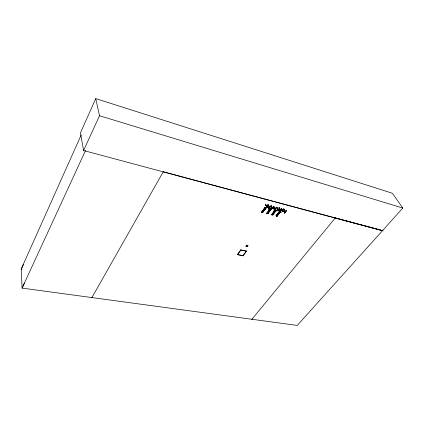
<?xml version="1.0" encoding="UTF-8"?>
<svg xmlns="http://www.w3.org/2000/svg" width="424" height="424" viewBox="0 0 424 424"><rect width="100%" height="100%" fill="white"/><g stroke="black" fill="none" stroke-linecap="round" stroke-linejoin="round"><path stroke-width="0.64" d="M273.167 207.034L271.111 209.642M265.557 208.29C269.59 201.024 266.643 209.832 264.571 208.083M268.222 205.041L269.547 207.824L266.574 207.044L265.286 204.251M269.129 207.511L269.378 207.633M272.176 208.502L275.134 209.26L273.84 206.409M278.033 209.785L277.704 209.695L278.059 209.647M279.374 207.972L280.757 210.723L280.402 210.288M284.027 209.196C286.99 213.855 283.985 211.3 285.331 211.56M21.226 269.547L23.426 264.507M95.729 98.58L80.465 132.845L83.57 150.509L382.496 230.667L402.8 208.052L392.407 193.27L95.729 98.58L99.513 115.741L83.57 150.509M81.228 134.885L21.2 269.017L22.101 288.103L297.245 325.42L382.496 230.667M24.375 283.052L22.101 288.103L85.542 150.462M91.791 297.77L163.478 171.402M237.313 254.692L240.821 249.884L246.598 251.082L243.074 255.847L237.26 254.548M246.286 251.045L243.01 255.688L237.573 254.591L240.885 250.054L240.768 249.747M267.438 205.534L265.594 208.327M266.611 207.044L266.966 207.007L266.495 206.795M265.355 204.156L266.627 206.917L269.219 207.458M269.15 207.548L269.489 207.469M269.452 207.569L267.952 204.972M247.966 245.485L247.208 246.545L245.899 246.318L246.71 245.167L247.976 245.507L246.641 245.22M261.587 212.207L265.238 207.347M261.719 212.249L265.18 207.257M261.915 212.302L265.408 207.363L261.804 212.27M262.382 212.424L266.007 207.532L266.298 207.675L262.514 212.466M266.177 207.527L262.398 212.435L266.007 207.532M266.288 207.665L262.732 212.519M268.535 208.984C274.757 200.441 264.348 215.101 270.538 206.26M268.599 209.127L270.623 206.387M271.196 209.774L273.125 206.928L271.127 209.636M272.409 208.38C270.915 207.442 275.807 210.044 275.044 208.878L274.842 208.825M270.242 208.571L266.638 213.489L270.3 208.656M270.56 208.762L266.77 213.526L267.772 213.791L271.36 208.979L270.38 208.709M267.687 213.744L271.084 208.873M271.275 208.926L267.613 213.749L271.031 208.894M274.985 209.011L275.086 208.926M274.095 210.426C280.301 201.925 269.966 216.632 276.109 207.723M276.194 207.845L274.196 210.558M276.686 211.194L278.785 208.412M271.662 214.761L271.975 214.841L275.579 210.06L271.641 214.756L275.234 209.965L276.353 210.272L272.733 215.048L272.42 214.968L276.082 210.172L276.342 210.278M271.641 214.756L275.25 209.864M278.065 209.853L280.349 210.463M275.494 210.007L271.768 214.788L272.648 214.963L276.22 210.129M280.455 210.304L280.587 210.495M281.965 209.377L279.782 212.016L281.759 209.212M281.51 212.419L283.529 209.748M282.755 211.073L285.087 211.587M281.266 208.338L282.824 211.258L281.457 208.502M279.676 211.014L276.056 215.869L279.734 211.104L280.667 211.332L277.137 216.166L276.84 216.086L280.502 211.316M277.164 216.166L276.098 215.821L276.379 215.964L279.893 211.12L276.077 215.88M276.824 216.076L280.582 211.369M276.952 216.113L280.635 211.274M277.058 216.081L280.762 211.422M285.172 211.756L283.492 208.576M284.462 213.203C290.679 204.893 280.142 218.726 286.629 210.596M252.036 319.102L251.867 319.314L335.532 217.629M279.872 211.173L276.39 215.959M272.457 214.915L276.066 210.166M266.182 207.638L265.207 207.315L265.493 207.447M269.304 207.627L267.756 204.326M272.235 208.375L275.171 209.159M281.191 208.433L282.532 211.194L282.4 210.919L285.463 211.836L282.554 210.813M266.844 207.097L265.557 204.326M271.137 205.794L272.478 208.571L271.212 205.698M275.102 209.255L273.772 206.499M276.581 207.108L278.001 209.774M280.609 210.474L279.183 207.808M280.709 210.723L277.863 209.986L278.096 209.668M283.836 209.032L285.273 211.687M266.595 206.658L266.844 206.737M285.352 211.931L282.554 211.179M272.42 208.555L270.941 205.624M274.922 209.08L273.575 206.334M266.701 206.917L269.584 207.686M272.197 208.12L272.213 208.497L270.872 205.72M278.07 210.039L276.777 207.272M240.885 250.054L246.344 251.183M247.134 246.577L245.867 246.243M261.635 212.164L262.626 212.429M272.044 214.221L273.014 214.48M276.464 215.344L277.423 215.599M267.046 212.954L268.026 213.214M261.995 211.677L262.986 211.936M163.277 171.752L359.616 224.535M360.172 224.577L382.411 230.539M272.484 208.29L274.789 208.905M277.921 209.853L280.826 210.627L280.677 210.368M269.659 209.445L270.639 209.71M268.97 210.373L269.924 210.58M335.305 217.904L383.111 230.842M269.903 209.117L270.857 209.323M99.513 115.741L402.8 208.052M266.701 213.473L266.972 213.585M280.465 210.654L278.844 207.352M278.171 209.901L276.846 207.177M284.096 209.101L285.49 211.841M281.525 208.407L282.882 211.147M279.442 207.882L280.794 210.622M280.269 211.762L279.305 211.502M280.02 212.085L279.061 211.825M279.654 212.567L278.695 212.307M276.512 207.203L277.863 209.986M279.331 212.996L278.367 212.737M278.966 213.479L278.001 213.219M275.854 210.617L274.879 210.357M273.507 206.43L274.847 209.218M275.605 210.945L274.635 210.68M275.24 211.428L274.27 211.168M274.916 211.862L273.946 211.603M274.551 212.35L273.581 212.085M268.026 204.394L269.637 207.718M270.247 210.145L269.267 209.88M269.563 211.067L268.577 210.802M265.625 204.23L266.892 207.103M265.811 208.02L264.815 207.749M265.201 208.841L264.21 208.576M264.878 209.281L263.887 209.016M264.518 209.774L263.521 209.509M242.957 255.545L243.074 255.847M246.355 245.83L246.694 246.307L247.515 245.671L246.832 245.459L246.355 245.83"/></g></svg>
